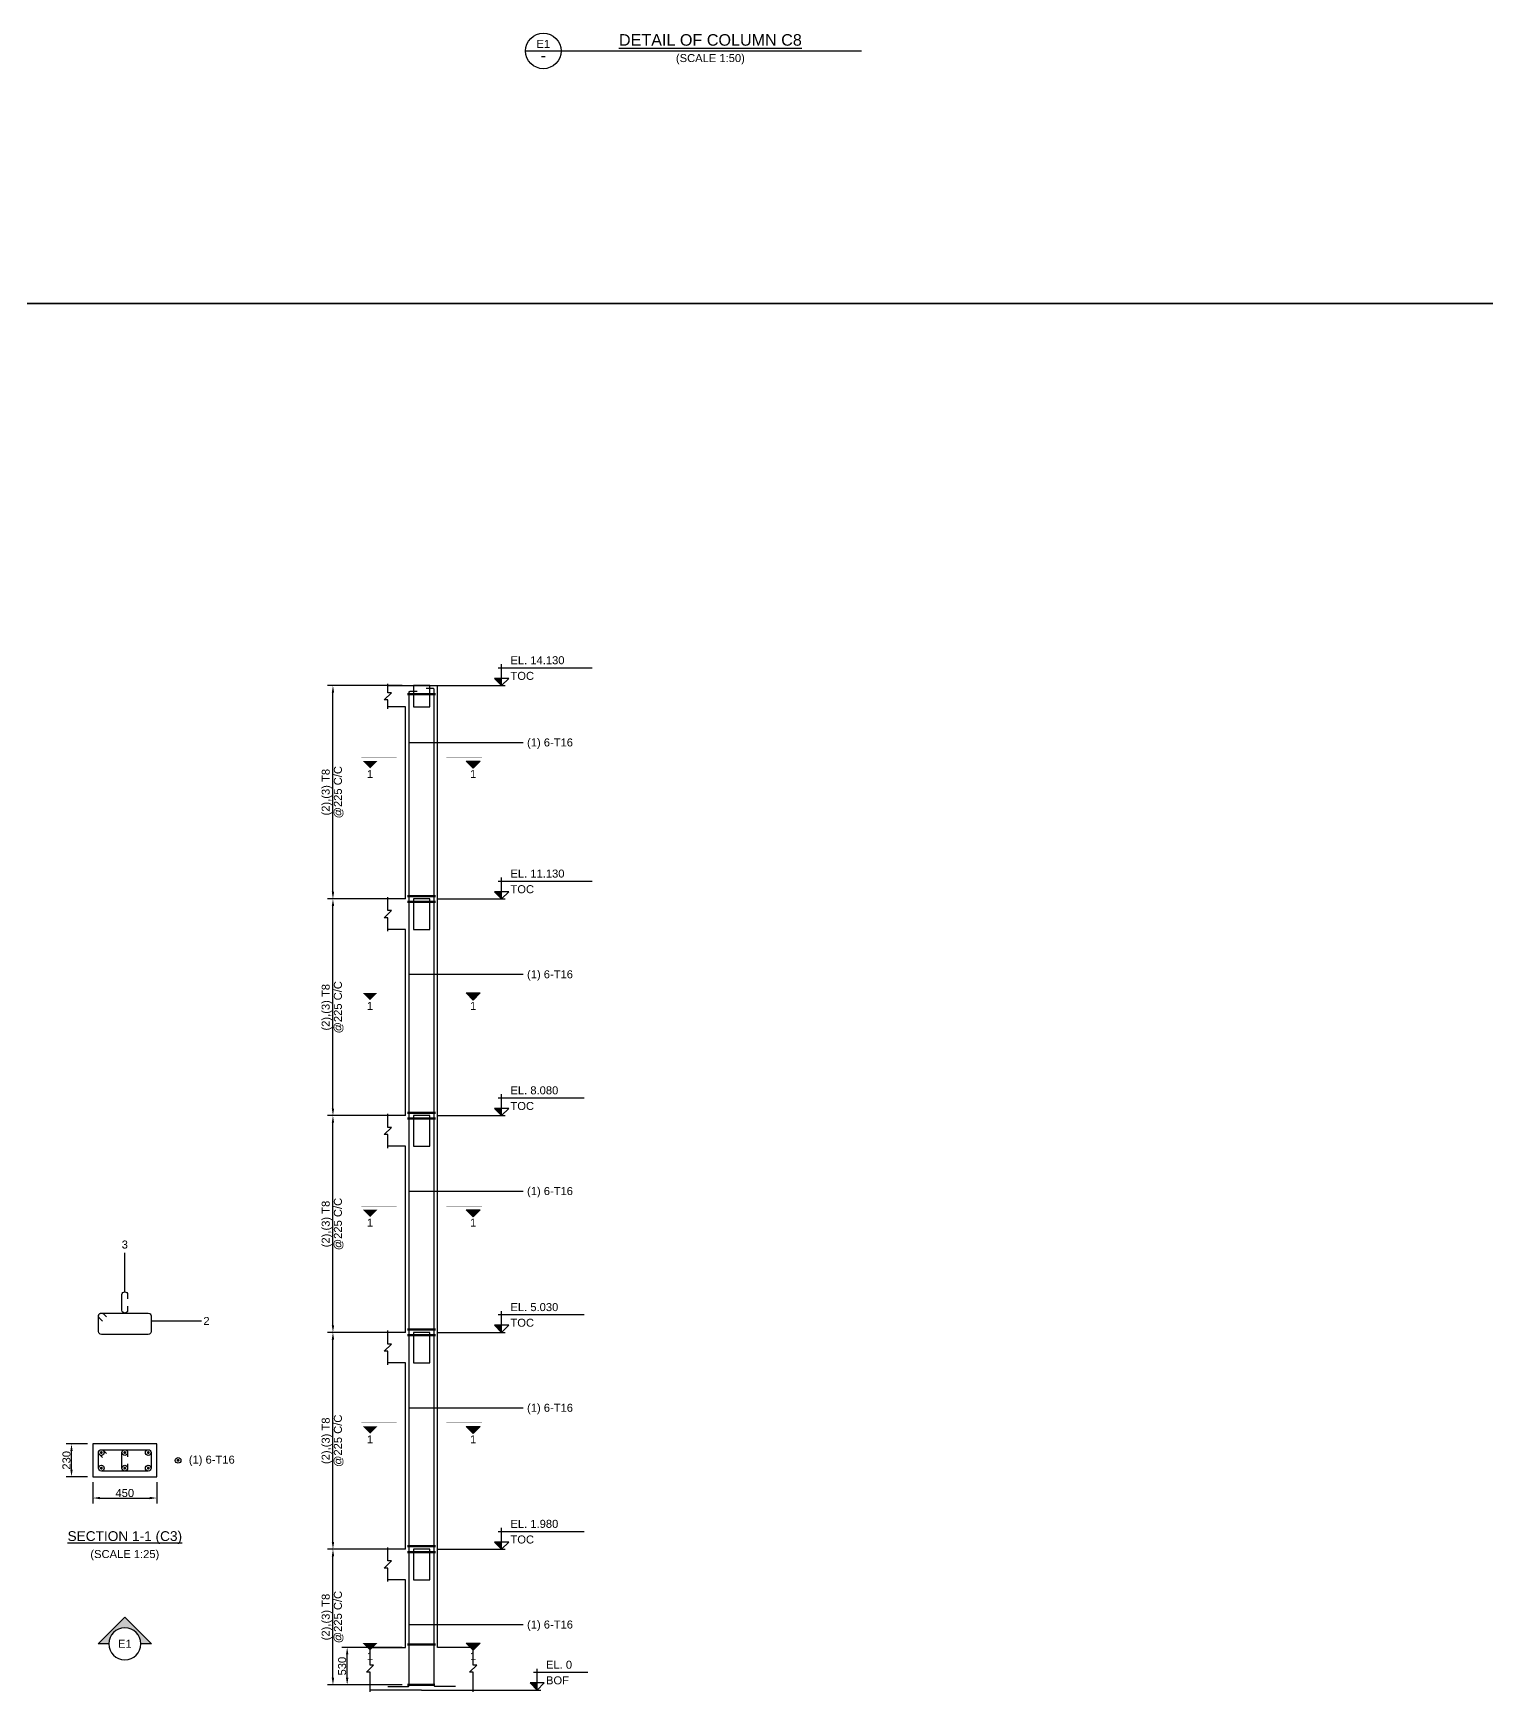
# Model space of a CAD drawing. Header units: inches. Extents: x -816171 to 9366335, y -450961 to 689132.
# Drawn here: x -322912 to -282014, y 47001 to 93649 of the extents above; entities that cross this region are included whole.
import ezdxf
from ezdxf.enums import TextEntityAlignment as Align

# ---------------------------------------------------------------- set-up
doc = ezdxf.new("R2010")
doc.units = ezdxf.units.IN
doc.header["$MEASUREMENT"] = 0
doc.linetypes.add('SCHidden', pattern=[1000, 500, -500])
for name, color, linetype in [('colSectionMarkLayer', 5, 'Continuous'), ('Concrete Line', 2, 'Continuous'), ('Dim', 31, 'Continuous'), ('Hatch', 25, 'Continuous'), ('Labels', 4, 'Continuous'), ('Link', 225, 'Continuous'), ('Reinforcement', 130, 'Continuous'), ('Text', 31, 'Continuous'), ('Text_Scale', 31, 'Continuous')]:
    doc.layers.add(name, color=color, linetype=linetype)
doc.styles.add('SC-BBS1', font='SansSerif')
doc.styles.add('SC-COL2', font='SansSerif')
doc.styles.get("Standard").update_dxf_attribs({"font": 'txt.shx'})
doc.dimstyles.new('ColumnSch', dxfattribs={"dimtxt": 225, "dimasz": 200, "dimexe": 150, "dimexo": 150, "dimgap": 25, "dimtad": 1, "dimtoh": 1, "dimdec": 4, "dimzin": 0, "dimdsep": 46, "dimtxsty": 'SC-COL2', "dimcen": 0.09, "dimclrd": 8, "dimclre": 8, "dimclrt": 31, "dimadec": 0, "dimazin": 0, "dimtfac": 1, "dimtdec": 0, "dimtix": 1, "dimtofl": 0, "dimtmove": 0, "dimatfit": 3, "dimfxl": 1, "dimtolj": 1, "dimtzin": 0, "dimarcsym": 0})
doc.dimstyles.get("Standard").update_dxf_attribs({"dimtxt": 0.18, "dimasz": 0.18, "dimexe": 0.18, "dimexo": 0.0625, "dimgap": 0.09, "dimtad": 0, "dimtih": 1, "dimtoh": 1, "dimdec": 4, "dimzin": 0, "dimdsep": 46, "dimtxsty": 'Standard', "dimcen": 0.09, "dimadec": 0, "dimazin": 0, "dimtfac": 1, "dimtdec": 4, "dimtofl": 0, "dimtmove": 0, "dimatfit": 3, "dimfxl": 1, "dimtolj": 1, "dimtzin": 0, "dimarcsym": 0})

# ---------------------------------------------------------------- blocks, each defined once
blk = doc.blocks.new('*D365')
at = {"layer": 'DEFPOINTS', "color": 0, "transparency": 16777216}
for p in [(-314478, 51013), (-312378, 51013), (-312378, 47195)]:
    blk.add_point(p, dxfattribs=at)
at = {"layer": 'Dim', "color": 8, "lineweight": -2, "transparency": 16777216}
for p, q in [((-312528, 51013), (-314628, 51013)), ((-314478, 47395), (-314478, 50813)), ((-312528, 47195), (-314628, 47195))]:
    blk.add_line(p, q, dxfattribs=at)
at = {"layer": 'Dim', "color": 8, "transparency": 16777216}
for points in [[(-314511, 50813), (-314444, 50813), (-314478, 51013)], [(-314511, 47395), (-314444, 47395), (-314478, 47195)]]:
    blk.add_solid(points, dxfattribs=at)
at = {"layer": 'Dim', "color": 31, "lineweight": 50, "transparency": 16777216, "char_height": 225, "attachment_point": 5, "rotation": 90, "style": 'SC-COL2'}
for s, insert in [('\\A1;(2),(3) T8', (-314648, 49104)), ('\\A1;@225 C/C', (-314316, 49104))]:
    blk.add_mtext(s, dxfattribs=dict(at, insert=insert))
blk = doc.blocks.new('*D366')
at = {"layer": 'DEFPOINTS', "color": 0, "transparency": 16777216}
for p in [(-314078, 48251), (-312378, 48251), (-312378, 47195)]:
    blk.add_point(p, dxfattribs=at)
at = {"layer": 'Dim', "color": 8, "lineweight": -2, "transparency": 16777216}
for p, q in [((-312528, 48251), (-314228, 48251)), ((-314078, 47395), (-314078, 48051)), ((-312528, 47195), (-314228, 47195))]:
    blk.add_line(p, q, dxfattribs=at)
at = {"layer": 'Dim', "color": 8, "transparency": 16777216}
for points in [[(-314111, 48051), (-314044, 48051), (-314078, 48251)], [(-314111, 47395), (-314044, 47395), (-314078, 47195)]]:
    blk.add_solid(points, dxfattribs=at)
at = {"layer": 'Dim', "color": 31, "lineweight": 50, "transparency": 16777216, "insert": (-314219, 47723), "char_height": 225, "attachment_point": 5, "rotation": 90, "style": 'SC-COL2'}
blk.add_mtext('\\A1;530', dxfattribs=at)
blk = doc.blocks.new('*D367')
at = {"layer": 'DEFPOINTS', "color": 0, "transparency": 16777216}
for p in [(-314478, 57109), (-312378, 57109), (-312378, 51013)]:
    blk.add_point(p, dxfattribs=at)
at = {"layer": 'Dim', "color": 8, "lineweight": -2, "transparency": 16777216}
for p, q in [((-312528, 57109), (-314628, 57109)), ((-314478, 51213), (-314478, 56909)), ((-312528, 51013), (-314628, 51013))]:
    blk.add_line(p, q, dxfattribs=at)
at = {"layer": 'Dim', "color": 8, "transparency": 16777216}
for points in [[(-314511, 56909), (-314444, 56909), (-314478, 57109)], [(-314511, 51213), (-314444, 51213), (-314478, 51013)]]:
    blk.add_solid(points, dxfattribs=at)
at = {"layer": 'Dim', "color": 31, "lineweight": 50, "transparency": 16777216, "char_height": 225, "attachment_point": 5, "rotation": 90, "style": 'SC-COL2'}
for s, insert in [('\\A1;(2),(3) T8', (-314648, 54061)), ('\\A1;@225 C/C', (-314316, 54061))]:
    blk.add_mtext(s, dxfattribs=dict(at, insert=insert))
blk = doc.blocks.new('*D368')
at = {"layer": 'DEFPOINTS', "color": 0, "transparency": 16777216}
for p in [(-314478, 63205), (-312378, 63205), (-312378, 57109)]:
    blk.add_point(p, dxfattribs=at)
at = {"layer": 'Dim', "color": 8, "lineweight": -2, "transparency": 16777216}
for p, q in [((-312528, 63205), (-314628, 63205)), ((-314478, 57309), (-314478, 63005)), ((-312528, 57109), (-314628, 57109))]:
    blk.add_line(p, q, dxfattribs=at)
at = {"layer": 'Dim', "color": 8, "transparency": 16777216}
for points in [[(-314511, 63005), (-314444, 63005), (-314478, 63205)], [(-314511, 57309), (-314444, 57309), (-314478, 57109)]]:
    blk.add_solid(points, dxfattribs=at)
at = {"layer": 'Dim', "color": 31, "lineweight": 50, "transparency": 16777216, "char_height": 225, "attachment_point": 5, "rotation": 90, "style": 'SC-COL2'}
for s, insert in [('\\A1;(2),(3) T8', (-314648, 60157)), ('\\A1;@225 C/C', (-314316, 60157))]:
    blk.add_mtext(s, dxfattribs=dict(at, insert=insert))
blk = doc.blocks.new('*D369')
at = {"layer": 'DEFPOINTS', "color": 0, "transparency": 16777216}
for p in [(-314478, 69301), (-312378, 69301), (-312378, 63205)]:
    blk.add_point(p, dxfattribs=at)
at = {"layer": 'Dim', "color": 8, "lineweight": -2, "transparency": 16777216}
for p, q in [((-312528, 69301), (-314628, 69301)), ((-314478, 63405), (-314478, 69101)), ((-312528, 63205), (-314628, 63205))]:
    blk.add_line(p, q, dxfattribs=at)
at = {"layer": 'Dim', "color": 8, "transparency": 16777216}
for points in [[(-314511, 69101), (-314444, 69101), (-314478, 69301)], [(-314511, 63405), (-314444, 63405), (-314478, 63205)]]:
    blk.add_solid(points, dxfattribs=at)
at = {"layer": 'Dim', "color": 31, "lineweight": 50, "transparency": 16777216, "char_height": 225, "attachment_point": 5, "rotation": 90, "style": 'SC-COL2'}
for s, insert in [('\\A1;(2),(3) T8', (-314648, 66253)), ('\\A1;@225 C/C', (-314316, 66253))]:
    blk.add_mtext(s, dxfattribs=dict(at, insert=insert))
blk = doc.blocks.new('*D370')
at = {"layer": 'DEFPOINTS', "color": 0, "transparency": 16777216}
for p in [(-314478, 75301), (-312378, 75301), (-312378, 69301)]:
    blk.add_point(p, dxfattribs=at)
at = {"layer": 'Dim', "color": 8, "lineweight": -2, "transparency": 16777216}
for p, q in [((-312528, 75301), (-314628, 75301)), ((-314478, 69501), (-314478, 75101)), ((-312528, 69301), (-314628, 69301))]:
    blk.add_line(p, q, dxfattribs=at)
at = {"layer": 'Dim', "color": 8, "transparency": 16777216}
for points in [[(-314511, 75101), (-314444, 75101), (-314478, 75301)], [(-314511, 69501), (-314444, 69501), (-314478, 69301)]]:
    blk.add_solid(points, dxfattribs=at)
at = {"layer": 'Dim', "color": 31, "lineweight": 50, "transparency": 16777216, "char_height": 225, "attachment_point": 5, "rotation": 90, "style": 'SC-COL2'}
for s, insert in [('\\A1;(2),(3) T8', (-314648, 72301)), ('\\A1;@225 C/C', (-314316, 72301))]:
    blk.add_mtext(s, dxfattribs=dict(at, insert=insert))
blk = doc.blocks.new('*D371')
at = {"layer": 'DEFPOINTS', "color": 0, "transparency": 16777216}
for p in [(-321234, 53051), (-319434, 53051), (-319434, 52451)]:
    blk.add_point(p, dxfattribs=at)
at = {"layer": 'Dim', "color": 8, "lineweight": -2, "transparency": 16777216}
for p, q in [((-321234, 52901), (-321234, 52301)), ((-319434, 52901), (-319434, 52301)), ((-321034, 52451), (-319634, 52451))]:
    blk.add_line(p, q, dxfattribs=at)
at = {"layer": 'Dim', "color": 8, "transparency": 16777216}
for points in [[(-321034, 52484), (-321034, 52417), (-321234, 52451)], [(-319634, 52484), (-319634, 52417), (-319434, 52451)]]:
    blk.add_solid(points, dxfattribs=at)
at = {"layer": 'Dim', "color": 31, "transparency": 16777216, "insert": (-320334, 52591), "char_height": 225, "attachment_point": 5, "style": 'SC-COL2'}
blk.add_mtext('\\A1;450', dxfattribs=at)
blk = doc.blocks.new('*D372')
at = {"layer": 'DEFPOINTS', "color": 0, "transparency": 16777216}
for p in [(-321834, 53971), (-321234, 53971), (-321234, 53051)]:
    blk.add_point(p, dxfattribs=at)
at = {"layer": 'Dim', "color": 8, "lineweight": -2, "transparency": 16777216}
for p, q in [((-321384, 53971), (-321984, 53971)), ((-321834, 53251), (-321834, 53771)), ((-321384, 53051), (-321984, 53051))]:
    blk.add_line(p, q, dxfattribs=at)
at = {"layer": 'Dim', "color": 8, "transparency": 16777216}
for points in [[(-321867, 53771), (-321800, 53771), (-321834, 53971)], [(-321867, 53251), (-321800, 53251), (-321834, 53051)]]:
    blk.add_solid(points, dxfattribs=at)
at = {"layer": 'Dim', "color": 31, "transparency": 16777216, "insert": (-321975, 53511), "char_height": 225, "attachment_point": 5, "rotation": 90, "style": 'SC-COL2'}
blk.add_mtext('\\A1;230', dxfattribs=at)

msp = doc.modelspace()

# ---------------------------------------------------------------- hatches: boundary and pattern name
at = {"layer": 'Hatch'}
for points in [[(-309733.65452, 75300.59386), (-309733.65452, 75500.59386), (-309933.65452, 75500.59386)], [(-313633.65452, 73175.59386), (-313433.65452, 72975.59386), (-313233.65452, 73175.59386), (-313633.65452, 73175.59386)], [(-310333.65452, 73175.59386), (-310533.65452, 72975.59386), (-310733.65452, 73175.59386), (-310333.65452, 73175.59386)], [(-309733.65452, 69300.59386), (-309733.65452, 69500.59386), (-309933.65452, 69500.59386)], [(-313633.65452, 66655.59386), (-313433.65452, 66455.59386), (-313233.65452, 66655.59386), (-313633.65452, 66655.59386)], [(-310333.65452, 66655.59386), (-310533.65452, 66455.59386), (-310733.65452, 66655.59386), (-310333.65452, 66655.59386)], [(-309733.65452, 63204.59386), (-309733.65452, 63404.59386), (-309933.65452, 63404.59386)], [(-313633.65452, 60559.59386), (-313433.65452, 60359.59386), (-313233.65452, 60559.59386), (-313633.65452, 60559.59386)], [(-310333.65452, 60559.59386), (-310533.65452, 60359.59386), (-310733.65452, 60559.59386), (-310333.65452, 60559.59386)], [(-309733.65452, 57108.59386), (-309733.65452, 57308.59386), (-309933.65452, 57308.59386)], [(-313633.65452, 54463.59386), (-313433.65452, 54263.59386), (-313233.65452, 54463.59386), (-313633.65452, 54463.59386)], [(-310333.65452, 54463.59386), (-310533.65452, 54263.59386), (-310733.65452, 54463.59386), (-310333.65452, 54463.59386)], [(-309733.65452, 51012.59386), (-309733.65452, 51212.59386), (-309933.65452, 51212.59386)], [(-313633.65452, 48367.59386), (-313433.65452, 48167.59386), (-313233.65452, 48367.59386), (-313633.65452, 48367.59386)], [(-310333.65452, 48367.59386), (-310533.65452, 48167.59386), (-310733.65452, 48367.59386), (-310333.65452, 48367.59386)], [(-308733.65452, 47050.59386), (-308733.65452, 47250.59386), (-308933.65452, 47250.59386)]]:
    msp.add_hatch(color=256, dxfattribs=at).paths.add_polyline_path(points, flags=0)
h = msp.add_hatch(color=256, dxfattribs=at)
edge = h.paths.add_edge_path(flags=16)
edge.add_line((-320783.65452, 48350.59386), (-321083.65452, 48350.59386))
edge.add_line((-321083.65452, 48350.59386), (-320333.65452, 49100.59386))
edge.add_line((-320333.65452, 49100.59386), (-319583.65452, 48350.59386))
edge.add_line((-319583.65452, 48350.59386), (-319883.65452, 48350.59386))
edge.add_arc((-320333.65452, 48350.59386), 450, 0, 180)

# ---------------------------------------------------------------- linework, layer by layer
at = {"lineweight": 50}
for p, q in [((-312377.65452, 75060.59386), (-311589.65452, 75060.59386)), ((-312377.65452, 69380.59386), (-311589.65452, 69380.59386)), ((-312377.65452, 69220.59386), (-311589.65452, 69220.59386)), ((-312377.65452, 63284.59386), (-311589.65452, 63284.59386)), ((-312377.65452, 63124.59386), (-311589.65452, 63124.59386)), ((-312377.65452, 57188.59386), (-311589.65452, 57188.59386)), ((-312377.65452, 57028.59386), (-311589.65452, 57028.59386)), ((-312377.65452, 51092.59386), (-311589.65452, 51092.59386)), ((-312377.65452, 50932.59386), (-311589.65452, 50932.59386)), ((-312377.65452, 48330.59386), (-311589.65452, 48330.59386)), ((-312377.65452, 47194.59386), (-311613.65452, 47194.59386))]:
    msp.add_line(p, q, dxfattribs=at)
for points in [[(-266927.7018, 86049.11051), (-352437.9355, 86049.11051)], [(-352437.9355, 86049.11051), (-266927.7018, 86049.11051)]]:
    msp.add_lwpolyline(points)
at = {"layer": 'colSectionMarkLayer'}
for p, q in [((-309058.6692, 93148.55004), (-299608.6692, 93148.55004)), ((-309833.65452, 75800.59386), (-307183.65452, 75800.59386)), ((-309733.65452, 75300.59386), (-309733.65452, 75900.59386)), ((-311533.65452, 75300.59386), (-309633.65452, 75300.59386)), ((-309833.65452, 69800.59386), (-307183.65452, 69800.59386)), ((-309733.65452, 69300.59386), (-309733.65452, 69900.59386)), ((-311533.65452, 69300.59386), (-309633.65452, 69300.59386)), ((-309833.65452, 63704.59386), (-307408.65452, 63704.59386)), ((-309733.65452, 63204.59386), (-309733.65452, 63804.59386)), ((-311533.65452, 63204.59386), (-309633.65452, 63204.59386)), ((-309833.65452, 57608.59386), (-307408.65452, 57608.59386)), ((-309733.65452, 57108.59386), (-309733.65452, 57708.59386)), ((-311533.65452, 57108.59386), (-309633.65452, 57108.59386)), ((-309833.65452, 51512.59386), (-307408.65452, 51512.59386)), ((-309733.65452, 51012.59386), (-309733.65452, 51612.59386)), ((-311533.65452, 51012.59386), (-309633.65452, 51012.59386)), ((-308733.65452, 47050.59386), (-308733.65452, 47650.59386)), ((-308833.65452, 47550.59386), (-307308.65452, 47550.59386)), ((-310533.65452, 47050.59386), (-308633.65452, 47050.59386))]:
    msp.add_line(p, q, dxfattribs=at)
for points in [[(-309733.65452, 75300.59386), (-309533.65452, 75500.59386), (-309933.65452, 75500.59386)], [(-309733.65452, 69300.59386), (-309533.65452, 69500.59386), (-309933.65452, 69500.59386)], [(-309733.65452, 63204.59386), (-309533.65452, 63404.59386), (-309933.65452, 63404.59386)], [(-309733.65452, 57108.59386), (-309533.65452, 57308.59386), (-309933.65452, 57308.59386)], [(-309733.65452, 51012.59386), (-309533.65452, 51212.59386), (-309933.65452, 51212.59386)], [(-308733.65452, 47050.59386), (-308533.65452, 47250.59386), (-308933.65452, 47250.59386)]]:
    msp.add_lwpolyline(points, close=True, dxfattribs=at)
at = {"layer": 'colSectionMarkLayer', "const_width": 5}
for points in [[(-312683.65452, 73275.59386), (-313683.65452, 73275.59386)], [(-311283.65452, 73275.59386), (-310283.65452, 73275.59386)], [(-313633.65452, 73175.59386), (-313433.65452, 72975.59386), (-313233.65452, 73175.59386), (-313633.65452, 73175.59386)], [(-312683.65452, 66755.59386), (-313683.65452, 66755.59386)], [(-311283.65452, 66755.59386), (-310283.65452, 66755.59386)], [(-313633.65452, 66655.59386), (-313433.65452, 66455.59386), (-313233.65452, 66655.59386), (-313633.65452, 66655.59386)], [(-312683.65452, 60659.59386), (-313683.65452, 60659.59386)], [(-311283.65452, 60659.59386), (-310283.65452, 60659.59386)], [(-313633.65452, 60559.59386), (-313433.65452, 60359.59386), (-313233.65452, 60559.59386), (-313633.65452, 60559.59386)], [(-312683.65452, 54563.59386), (-313683.65452, 54563.59386)], [(-313633.65452, 54463.59386), (-313433.65452, 54263.59386), (-313233.65452, 54463.59386), (-313633.65452, 54463.59386)], [(-311283.65452, 54563.59386), (-310283.65452, 54563.59386)], [(-312683.65452, 48467.59386), (-313683.65452, 48467.59386)], [(-313633.65452, 48367.59386), (-313433.65452, 48167.59386), (-313233.65452, 48367.59386), (-313633.65452, 48367.59386)], [(-311283.65452, 48467.59386), (-310283.65452, 48467.59386)]]:
    msp.add_lwpolyline(points, dxfattribs=at)
at = {"layer": 'colSectionMarkLayer'}
for points in [[(-310333.65452, 73175.59386), (-310533.65452, 72975.59386), (-310733.65452, 73175.59386), (-310333.65452, 73175.59386)], [(-310333.65452, 66655.59386), (-310533.65452, 66455.59386), (-310733.65452, 66655.59386), (-310333.65452, 66655.59386)], [(-310333.65452, 60559.59386), (-310533.65452, 60359.59386), (-310733.65452, 60559.59386), (-310333.65452, 60559.59386)], [(-310333.65452, 54463.59386), (-310533.65452, 54263.59386), (-310733.65452, 54463.59386), (-310333.65452, 54463.59386)], [(-310333.65452, 48367.59386), (-310533.65452, 48167.59386), (-310733.65452, 48367.59386), (-310333.65452, 48367.59386)]]:
    msp.add_lwpolyline(points, dxfattribs=at)
msp.add_lwpolyline([(-320783.65452, 48350.59386), (-321083.65452, 48350.59386), (-320333.65452, 49100.59386), (-319583.65452, 48350.59386), (-319883.65452, 48350.59386, 1), (-320783.65452, 48350.59386, 1), (-319883.65452, 48350.59386)], format="xyb", dxfattribs=at)
msp.add_circle((-308558.6692, 93148.55004), 500, dxfattribs=at)
at = {"layer": 'Concrete Line'}
for p, q in [((-312933.65452, 75300.59386), (-311533.65452, 75300.59386)), ((-311533.65452, 69300.59386), (-311533.65452, 75300.59386)), ((-312433.65452, 74700.59386), (-312933.65452, 74700.59386)), ((-312433.65452, 69300.59386), (-312433.65452, 74700.59386)), ((-312433.65452, 69300.59386), (-312933.65452, 69300.59386)), ((-312433.65452, 69300.59386), (-312433.65452, 69300.59386)), ((-312433.65452, 69300.59386), (-312433.65452, 69300.59386)), ((-311533.65452, 63204.59386), (-311533.65452, 69300.59386)), ((-311533.65452, 69300.59386), (-311533.65452, 69300.59386)), ((-311533.65452, 69300.59386), (-311533.65452, 69300.59386)), ((-312433.65452, 68440.59386), (-312933.65452, 68440.59386)), ((-312433.65452, 63204.59386), (-312433.65452, 68440.59386)), ((-312433.65452, 63204.59386), (-312933.65452, 63204.59386)), ((-312433.65452, 63204.59386), (-312433.65452, 63204.59386)), ((-312433.65452, 63204.59386), (-312433.65452, 63204.59386)), ((-311533.65452, 57108.59386), (-311533.65452, 63204.59386)), ((-311533.65452, 63204.59386), (-311533.65452, 63204.59386)), ((-311533.65452, 63204.59386), (-311533.65452, 63204.59386)), ((-312433.65452, 62344.59386), (-312933.65452, 62344.59386)), ((-312433.65452, 57108.59386), (-312433.65452, 62344.59386)), ((-312433.65452, 57108.59386), (-312933.65452, 57108.59386)), ((-312433.65452, 57108.59386), (-312433.65452, 57108.59386)), ((-312433.65452, 57108.59386), (-312433.65452, 57108.59386)), ((-311533.65452, 51012.59386), (-311533.65452, 57108.59386)), ((-311533.65452, 57108.59386), (-311533.65452, 57108.59386)), ((-311533.65452, 57108.59386), (-311533.65452, 57108.59386)), ((-312433.65452, 56248.59386), (-312933.65452, 56248.59386)), ((-312433.65452, 51012.59386), (-312433.65452, 56248.59386)), ((-312433.65452, 51012.59386), (-312933.65452, 51012.59386)), ((-312433.65452, 51012.59386), (-312433.65452, 51012.59386)), ((-312433.65452, 51012.59386), (-312433.65452, 51012.59386)), ((-311533.65452, 48250.59386), (-311533.65452, 51012.59386)), ((-311533.65452, 51012.59386), (-311533.65452, 51012.59386)), ((-311533.65452, 51012.59386), (-311533.65452, 51012.59386)), ((-312433.65452, 50152.59386), (-312933.65452, 50152.59386)), ((-312433.65452, 48250.59386), (-312433.65452, 50152.59386)), ((-313433.65452, 48250.59386), (-312433.65452, 48250.59386)), ((-310533.65452, 48250.59386), (-311533.65452, 48250.59386)), ((-310533.65452, 48250.59386), (-311533.65452, 48250.59386)), ((-311983.65452, 47050.59386), (-313433.65452, 47050.59386)), ((-311983.65452, 47050.59386), (-310533.65452, 47050.59386))]:
    msp.add_line(p, q, dxfattribs=at)
for points in [[(-312933.65452, 74650.59386), (-312933.65452, 74900.59386), (-313033.65452, 74900.59386), (-312833.65452, 75100.59386), (-312933.65452, 75100.59386), (-312933.65452, 75350.59386)], [(-312933.65452, 68390.59386), (-312933.65452, 68770.59386), (-313033.65452, 68770.59386), (-312833.65452, 68970.59386), (-312933.65452, 68970.59386), (-312933.65452, 69350.59386)], [(-312933.65452, 62294.59386), (-312933.65452, 62674.59386), (-313033.65452, 62674.59386), (-312833.65452, 62874.59386), (-312933.65452, 62874.59386), (-312933.65452, 63254.59386)], [(-312933.65452, 56198.59386), (-312933.65452, 56578.59386), (-313033.65452, 56578.59386), (-312833.65452, 56778.59386), (-312933.65452, 56778.59386), (-312933.65452, 57158.59386)], [(-312933.65452, 50102.59386), (-312933.65452, 50482.59386), (-313033.65452, 50482.59386), (-312833.65452, 50682.59386), (-312933.65452, 50682.59386), (-312933.65452, 51062.59386)], [(-313433.65452, 47000.59386), (-313433.65452, 47550.59386), (-313533.65452, 47550.59386), (-313333.65452, 47750.59386), (-313433.65452, 47750.59386), (-313433.65452, 48300.59386)], [(-310533.65452, 47000.59386), (-310533.65452, 47550.59386), (-310633.65452, 47550.59386), (-310433.65452, 47750.59386), (-310533.65452, 47750.59386), (-310533.65452, 48300.59386)]]:
    msp.add_lwpolyline(points, dxfattribs=at)
for points in [[(-312213.65452, 75300.59386), (-312213.65452, 74700.59386), (-311753.65452, 74700.59386), (-311753.65452, 75300.59386)], [(-312213.65452, 69300.59386), (-312213.65452, 68440.59386), (-311753.65452, 68440.59386), (-311753.65452, 69300.59386)], [(-312213.65452, 63204.59386), (-312213.65452, 62344.59386), (-311753.65452, 62344.59386), (-311753.65452, 63204.59386)], [(-312213.65452, 57108.59386), (-312213.65452, 56248.59386), (-311753.65452, 56248.59386), (-311753.65452, 57108.59386)], [(-321233.65452, 53050.59386), (-319433.65452, 53050.59386), (-319433.65452, 53050.59386), (-319433.65452, 53970.59386), (-319433.65452, 53970.59386), (-321233.65452, 53970.59386), (-321233.65452, 53970.59386), (-321233.65452, 53050.59386)], [(-312213.65452, 51012.59386), (-312213.65452, 50152.59386), (-311753.65452, 50152.59386), (-311753.65452, 51012.59386)]]:
    msp.add_lwpolyline(points, close=True, dxfattribs=at)
at = {"layer": 'Concrete Line', "linetype": 'SCHidden', "ltscale": 0.3}
for points in [[(-312213.65452, 69300.59386), (-312213.65452, 68440.59386), (-311753.65452, 68440.59386), (-311753.65452, 69300.59386)], [(-312213.65452, 63204.59386), (-312213.65452, 62344.59386), (-311753.65452, 62344.59386), (-311753.65452, 63204.59386)], [(-312213.65452, 57108.59386), (-312213.65452, 56248.59386), (-311753.65452, 56248.59386), (-311753.65452, 57108.59386)], [(-312213.65452, 51012.59386), (-312213.65452, 50152.59386), (-311753.65452, 50152.59386), (-311753.65452, 51012.59386)]]:
    msp.add_lwpolyline(points, close=True, dxfattribs=at)
at = {"layer": 'Link'}
for points in [[(-320253.65452, 57850.59386), (-320253.65452, 57730.59386, -1), (-320413.65452, 57730.59386), (-320413.65452, 58170.59386, -1), (-320253.65452, 58170.59386), (-320253.65452, 58050.59386)], [(-320965.37051, 57429.17246), (-321050.22317, 57514.02543, -0.6681779738), (-320993.65452, 57650.59386), (-319673.65452, 57650.59386, -0.4142135624), (-319593.65452, 57570.59386), (-319593.65452, 57130.59386, -0.4142135624), (-319673.65452, 57050.59386), (-320993.65452, 57050.59386, -0.4142135624), (-321073.65452, 57130.59386), (-321073.65452, 57570.59386, -0.6681793021), (-320937.08588, 57627.1623), (-320852.23322, 57542.30933)], [(-320965.37051, 53589.17246), (-321050.22317, 53674.02543, -0.6681779738), (-320993.65452, 53810.59386), (-319673.65452, 53810.59386, -0.4142135624), (-319593.65452, 53730.59386), (-319593.65452, 53290.59386, -0.4142135624), (-319673.65452, 53210.59386), (-320993.65452, 53210.59386, -0.4142135624), (-321073.65452, 53290.59386), (-321073.65452, 53730.59386, -0.6681793021), (-320937.08588, 53787.1623), (-320852.23322, 53702.30933)], [(-320253.65452, 53410.59386), (-320253.65452, 53290.59386, -1), (-320413.65452, 53290.59386), (-320413.65452, 53730.59386, -1), (-320253.65452, 53730.59386), (-320253.65452, 53610.59386)]]:
    msp.add_lwpolyline(points, format="xyb", dxfattribs=at)
at = {"layer": 'Reinforcement', "lineweight": 25}
for points in [[(-312337.65452, 70272.59386), (-312337.65452, 72000.59386), (-312337.65452, 72540.59386), (-312337.65452, 75110.59386, -0.4142135624), (-312307.65452, 75140.59386), (-312107.65452, 75140.59386)], [(-311629.65452, 72000.59386), (-311629.65452, 73728.59386), (-311629.65452, 74268.59386), (-311629.65452, 75190.59386, 0.4142135624), (-311659.65452, 75220.59386), (-311859.65452, 75220.59386)], [(-311029.65452, 47146.59386), (-311599.65452, 47146.59386, -0.4142135624), (-311629.65452, 47176.59386), (-311629.65452, 55358.59386)], [(-312937.65452, 47146.59386), (-312367.65452, 47146.59386, 0.4142135624), (-312337.65452, 47176.59386), (-312337.65452, 53630.59386)]]:
    msp.add_lwpolyline(points, format="xyb", dxfattribs=at)
for points in [[(-311629.65452, 65822.59386), (-311629.65452, 67550.59386), (-311629.65452, 68090.59386), (-311629.65452, 73728.59386)], [(-312337.65452, 64094.59386), (-312337.65452, 65822.59386), (-312337.65452, 66362.59386), (-312337.65452, 72000.59386)], [(-311629.65452, 59726.59386), (-311629.65452, 61454.59386), (-311629.65452, 61994.59386), (-311629.65452, 67550.59386)], [(-312337.65452, 57998.59386), (-312337.65452, 59726.59386), (-312337.65452, 60266.59386), (-312337.65452, 65822.59386)], [(-311629.65452, 53630.59386), (-311629.65452, 55358.59386), (-311629.65452, 55898.59386), (-311629.65452, 61454.59386)], [(-312337.65452, 51902.59386), (-312337.65452, 53630.59386), (-312337.65452, 54170.59386), (-312337.65452, 59726.59386)]]:
    msp.add_lwpolyline(points, dxfattribs=at)
at = {"layer": 'Reinforcement', "color": 130, "const_width": 40}
for points in [[(-321013.65452, 53730.59386, 1), (-320973.65452, 53730.59386, 1)], [(-320353.65452, 53730.59386, 1), (-320313.65452, 53730.59386, 1)], [(-319693.65452, 53730.59386, 1), (-319653.65452, 53730.59386, 1)], [(-321013.65452, 53290.59386, 1), (-320973.65452, 53290.59386, 1)], [(-320353.65452, 53290.59386, 1), (-320313.65452, 53290.59386, 1)], [(-319693.65452, 53290.59386, 1), (-319653.65452, 53290.59386, 1)], [(-318853.65452, 53510.59386, 1), (-318813.65452, 53510.59386, 1)]]:
    msp.add_lwpolyline(points, format="xyb", close=True, dxfattribs=at)
at = {"layer": 'Reinforcement', "color": 130}
for centre in [(-320993.65452, 53730.59386), (-320333.65452, 53730.59386), (-319673.65452, 53730.59386), (-320993.65452, 53290.59386), (-320333.65452, 53290.59386), (-319673.65452, 53290.59386), (-318833.65452, 53510.59386)]:
    msp.add_circle(centre, 80, dxfattribs=at)

# ---------------------------------------------------------------- texts
at = {"layer": 'colSectionMarkLayer', "style": 'SC-BBS1'}
for p in [(-313433.65452, 72925.59386), (-310533.65452, 72925.59386), (-313433.65452, 66405.59386), (-310533.65452, 66405.59386), (-313433.65452, 60309.59386), (-310533.65452, 60309.59386), (-313433.65452, 54213.59386), (-310533.65452, 54213.59386), (-313433.65452, 48117.59386), (-310533.65452, 48117.59386)]:
    msp.add_text('1', height=225, dxfattribs=at).set_placement(p, align=Align.TOP_CENTER)
at = {"layer": 'Labels', "style": 'SC-BBS1'}
for s, height, p in [('E1', 225, (-308558.6692, 93168.55004)), ('%%uDETAIL OF COLUMN C8', 325, (-303858.6692, 93198.55004)), ('%%uSECTION 1-1 (C3)', 275, (-320333.65452, 51160.59386))]:
    msp.add_text(s, height=height, dxfattribs=at).set_placement(p, align=Align.BOTTOM_CENTER)
for s, height, p in [('-', 325, (-308558.6692, 93023.55004)), ('E1', 225, (-320333.65452, 48350.59386))]:
    msp.add_text(s, height=height, dxfattribs=at).set_placement(p, align=Align.MIDDLE_CENTER)
at = {"layer": 'Text', "style": 'SC-BBS1'}
for s, p in [('EL. 14.130', (-309483.65452, 75900.59386)), ('TOC', (-309483.65452, 75460.59386)), ('EL. 11.130', (-309483.65452, 69900.59386)), ('TOC', (-309483.65452, 69460.59386)), ('EL. 8.080', (-309483.65452, 63804.59386)), ('TOC', (-309483.65452, 63364.59386)), ('EL. 5.030', (-309483.65452, 57708.59386)), ('TOC', (-309483.65452, 57268.59386)), ('EL. 1.980', (-309483.65452, 51612.59386)), ('TOC', (-309483.65452, 51172.59386)), ('EL. 0', (-308483.65452, 47650.59386)), ('BOF', (-308483.65452, 47210.59386))]:
    msp.add_text(s, height=225, dxfattribs=at).set_placement(p)
for s, p in [('3', (-320333.65452, 59400.59386)), ('(SCALE 1:25)', (-320333.65452, 50695.59386))]:
    msp.add_text(s, height=225, dxfattribs=at).set_placement(p, align=Align.BOTTOM_CENTER)
for s, p in [('2', (-318123.65452, 57430.59386)), ('(1) 6-T16', (-318533.65452, 53530.59386))]:
    msp.add_text(s, height=225, dxfattribs=at).set_placement(p, align=Align.MIDDLE_LEFT)
at = {"layer": 'Text', "char_height": 225, "attachment_point": 1, "style": 'SC-BBS1'}
for insert in [(-309017.15452, 73813.09386), (-309017.15452, 67293.09386), (-309017.15452, 61197.09386), (-309017.15452, 55101.09386), (-309017.15452, 49005.09386)]:
    msp.add_mtext('(1) 6-T16', dxfattribs=dict(at, insert=insert))
at = {"layer": 'Text_Scale', "style": 'SC-BBS1'}
msp.add_text('(SCALE 1:50)', height=225, dxfattribs=at).set_placement((-303858.6692, 92768.55004), align=Align.BOTTOM_CENTER)

# ---------------------------------------------------------------- dimensions: what is measured, and where the dimension line sits
at = {"layer": 'Dim', "lineweight": 50}
for p1, p2, distance, text, picture, middle in [((-312377.65452, 69300.59386), (-312377.65452, 75300.59386), 2100, '(2),(3) T8\\X@225 C/C', '*D370', (-314477.65452, 72300.59386)), ((-312377.65452, 63204.59386), (-312377.65452, 69300.59386), 2100, '(2),(3) T8\\X@225 C/C', '*D369', (-314477.65452, 66252.59386)), ((-312377.65452, 57108.59386), (-312377.65452, 63204.59386), 2100, '(2),(3) T8\\X@225 C/C', '*D368', (-314477.65452, 60156.59386)), ((-312377.65452, 51012.59386), (-312377.65452, 57108.59386), 2100, '(2),(3) T8\\X@225 C/C', '*D367', (-314477.65452, 54060.59386)), ((-312377.65452, 47194.59386), (-312377.65452, 51012.59386), 2100, '(2),(3) T8\\X@225 C/C', '*D365', (-314477.65452, 49103.59386)), ((-312377.65452, 47194.59386), (-312377.65452, 48250.59386), 1700, '530', '*D366', (-314218.70391, 47722.59386))]:
    dim = msp.add_aligned_dim(p1=p1, p2=p2, distance=distance, text=text, dimstyle='ColumnSch', dxfattribs=at)
    dim.commit()
    dim.dimension.update_dxf_attribs({"geometry": picture, "text_midpoint": middle})
at = {"layer": 'Dim'}
for p2, distance, text, picture, middle in [((-321233.65452, 53970.59386), 600, '230', '*D372', (-321974.70391, 53510.59386)), ((-319433.65452, 53050.59386), -600, '450', '*D371', (-320333.65452, 52591.48893))]:
    dim = msp.add_aligned_dim(p1=(-321233.65452, 53050.59386), p2=p2, distance=distance, text=text, dimstyle='ColumnSch', override={"dimtofl": 1}, dxfattribs=at)
    dim.commit()
    dim.dimension.update_dxf_attribs({"geometry": picture, "text_midpoint": middle})

# ---------------------------------------------------------------- leaders
at = {"layer": 'Dim', "color": 8}
for points in [[(-312337.65452, 73700.59386), (-309129.65452, 73700.59386)], [(-311629.65452, 73700.59386), (-309129.65452, 73700.59386)], [(-312337.65452, 67180.59386), (-309129.65452, 67180.59386)], [(-311629.65452, 67180.59386), (-309129.65452, 67180.59386)], [(-312337.65452, 61084.59386), (-309129.65452, 61084.59386)], [(-311629.65452, 61084.59386), (-309129.65452, 61084.59386)], [(-320333.65452, 58250.59386), (-320333.65452, 59350.59386)], [(-319593.65452, 57430.59386), (-318173.65452, 57430.59386)], [(-312337.65452, 54988.59386), (-309129.65452, 54988.59386)], [(-311629.65452, 54988.59386), (-309129.65452, 54988.59386)], [(-312337.65452, 48892.59386), (-309129.65452, 48892.59386)], [(-311629.65452, 48892.59386), (-309129.65452, 48892.59386)]]:
    msp.add_leader(points, dimstyle='Standard', dxfattribs=at)

doc.saveas('drawing.dxf')
